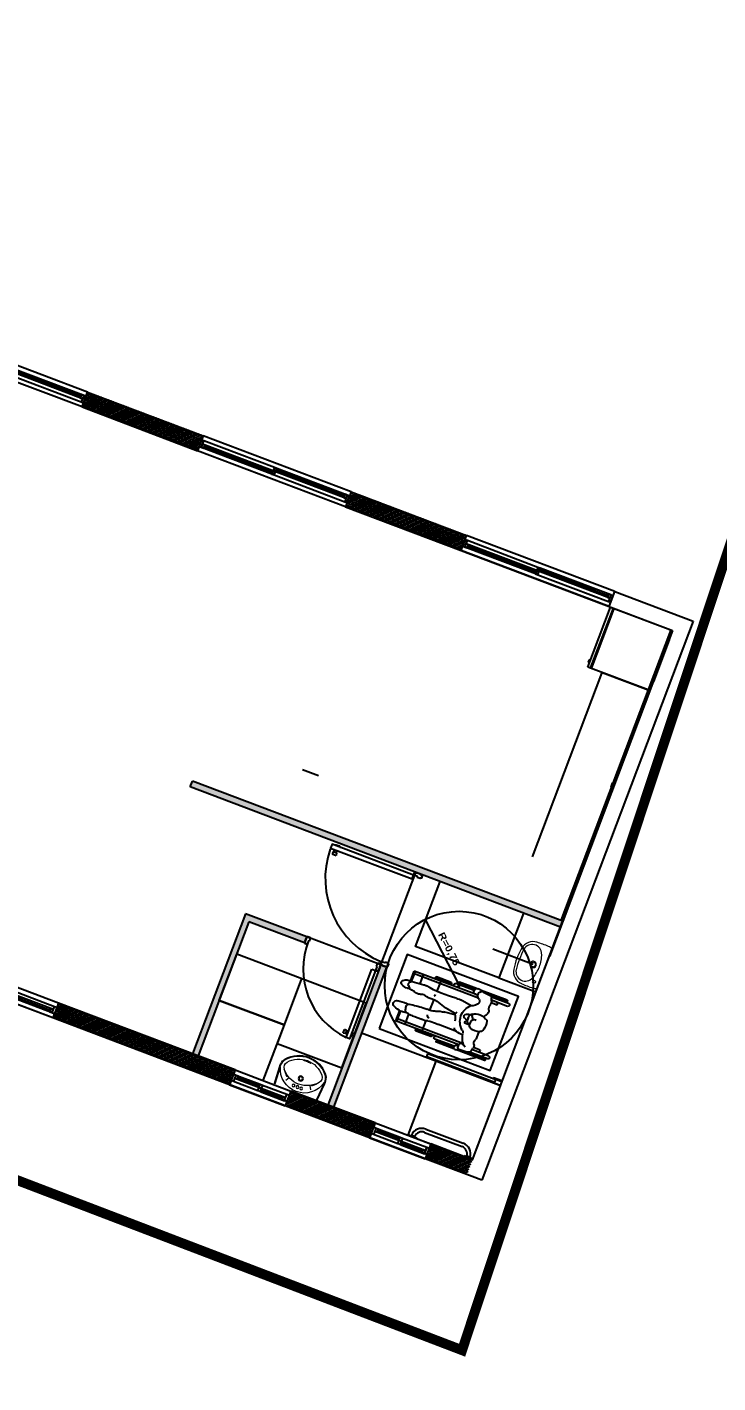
# Model space of a CAD drawing. Extents: x 0 to 346944, y 0 to 6285838.
# Drawn here: x 344203.58 to 344210.56, y 6284402.36 to 6284416.06 of the extents above; entities that cross this region are included whole.
import ezdxf

# ---------------------------------------------------------------- set-up
doc = ezdxf.new("R2010")
doc.units = 0
doc.header["$LTSCALE"] = 5
for name, pattern in [('DASHDOT', [1, 0.5, -0.25, 0, -0.25]), ('DASHDOTX2', [2, 1, -0.5, 0, -0.5]), ('HIDDEN', [0.375, 0.25, -0.125])]:
    doc.linetypes.add(name, pattern=pattern)
for name, color, linetype in [('COTAS', 11, 'Continuous'), ('GRILLA', 254, 'Continuous'), ('PLANTA', 6, 'Continuous'), ('Prosan General Linea Oficial', 6, 'DASHDOTX2'), ('PUNTO-DE-INTERES', 254, 'Continuous')]:
    doc.layers.add(name, color=color, linetype=linetype)
doc.layers.add('Muebles', color=8, linetype='Continuous', lineweight=15)
doc.styles.add('2mm', font='simplex.shx', dxfattribs={"width": 0.8, "height": 0.65})
doc.styles.add('ROMANS', font='romans.shx', dxfattribs={"height": 1})
doc.styles.get("Standard").update_dxf_attribs({"font": 'ariblk.ttf', "height": 2})
doc.dimstyles.new('GRILLA X 500', dxfattribs={"dimtxt": 0.5, "dimasz": 1.8, "dimexe": 1.25, "dimexo": 0.625, "dimtad": 0, "dimdec": 0, "dimtxsty": 'ROMANS', "dimblk": 'NONE', "dimcen": 2.5, "dimse1": 1, "dimse2": 1, "dimsd1": 1, "dimsd2": 1, "dimclrd": 256, "dimclrt": 256, "dimadec": 0, "dimazin": 0, "dimtfac": 1, "dimtdec": 0, "dimtmove": 0, "dimatfit": 3, "dimldrblk": 'NONE', "dimfxlon": 1, "dimtfill": 1, "dimlwd": -1, "dimarcsym": 2})
doc.dimstyles.new('VANO 500', dxfattribs={"dimtxt": 0.65, "dimasz": 1.8, "dimexe": 0, "dimexo": 8, "dimgap": 1.2, "dimtad": 0, "dimdec": 0, "dimzin": 0, "dimdsep": 46, "dimtxsty": '2mm', "dimblk": 'NONE', "dimcen": 0, "dimse1": 1, "dimse2": 1, "dimsd1": 1, "dimsd2": 1, "dimclrd": 7, "dimclrt": 2, "dimadec": 0, "dimazin": 0, "dimtfac": 1, "dimtdec": 0, "dimtofl": 0, "dimtmove": 0, "dimatfit": 3, "dimldrblk": 'NONE', "dimfxl": 1, "dimtfill": 1, "dimtolj": 1, "dimtzin": 0, "dimlwd": 25, "dimarcsym": 0})

# ---------------------------------------------------------------- blocks, each defined once
blk = doc.blocks.new('Lavamanos')
at = {"layer": 'Muebles'}
for p, q in [((170.242, 134.923), (170.254, 135.104)), ((170.366, 134.991), (170.343, 135.029)), ((170.588, 134.991), (170.61, 135.029)), ((170.713, 134.926), (170.699, 135.106)), ((170.351, 134.982), (170.349, 134.985)), ((170.603, 134.982), (170.606, 134.985))]:
    blk.add_line(p, q, dxfattribs=at)
for points in [[(170.253, 135.111, 0.391595), (170.247, 135.105), (170.234, 134.924, 0.10733), (170.243, 134.856, 0.086738), (170.259, 134.828, 0.467235), (170.695, 134.827, 0.082377), (170.711, 134.854, 0.114857), (170.721, 134.926), (170.707, 135.106, 0.390741), (170.702, 135.111)], [(170.452, 134.774, 0.22708), (170.452, 134.774, 0.089204), (170.45, 134.775, 0.046169), (170.448, 134.776, 0.034314), (170.445, 134.776, 0.034314), (170.442, 134.776, 0.046169), (170.44, 134.775, 0.089204), (170.438, 134.774, 0.22708), (170.437, 134.774, 0.22708), (170.438, 134.773, 0.089204), (170.44, 134.772, 0.046169), (170.442, 134.771, 0.034314), (170.445, 134.771, 0.034314), (170.448, 134.771, 0.046169), (170.45, 134.772, 0.089204), (170.452, 134.773, 0.22708)], [(170.473, 134.772, 0.22708), (170.473, 134.773, 0.089204), (170.471, 134.774, 0.046169), (170.469, 134.775, 0.034314), (170.466, 134.775, 0.034314), (170.463, 134.775, 0.046169), (170.46, 134.774, 0.089204), (170.459, 134.773, 0.22708), (170.458, 134.772, 0.22708), (170.459, 134.772, 0.089204), (170.46, 134.771, 0.046169), (170.463, 134.77, 0.034314), (170.466, 134.77, 0.034314), (170.469, 134.77, 0.046169), (170.471, 134.771, 0.089204), (170.473, 134.772, 0.22708)], [(170.482, 134.772, -0.22708), (170.482, 134.773, -0.089204), (170.484, 134.774, -0.046169), (170.486, 134.775, -0.034314), (170.489, 134.775, -0.034314), (170.492, 134.775, -0.046169), (170.494, 134.774, -0.089204), (170.496, 134.773, -0.22708), (170.497, 134.772, -0.22708), (170.496, 134.772, -0.089204), (170.494, 134.771, -0.046169), (170.492, 134.77, -0.034314), (170.489, 134.77, -0.034314), (170.486, 134.77, -0.046169), (170.484, 134.771, -0.089204), (170.482, 134.772, -0.22708)], [(170.503, 134.774, -0.22708), (170.503, 134.774, -0.089204), (170.505, 134.775, -0.046169), (170.507, 134.776, -0.034314), (170.51, 134.776, -0.034314), (170.513, 134.776, -0.046169), (170.515, 134.775, -0.089204), (170.517, 134.774, -0.22708), (170.517, 134.774, -0.22708), (170.517, 134.773, -0.089204), (170.515, 134.772, -0.046169), (170.513, 134.771, -0.034314), (170.51, 134.771, -0.034314), (170.507, 134.771, -0.046169), (170.505, 134.772, -0.089204), (170.503, 134.773, -0.22708)]]:
    blk.add_lwpolyline(points, format="xyb", close=True, dxfattribs=at)
for centre, radius in [((170.435, 135.049), 0.014), ((170.477, 135.049), 0.014), ((170.517, 135.049), 0.014), ((170.477, 134.957), 0.0264), ((170.477, 134.957), 0.0176)]:
    blk.add_circle(centre, radius, dxfattribs=at)
for centre, radius, start, end in [((170.477, 134.854), 0.243, 13.9054, 164.7627), ((170.393, 134.911), 0.152, 175.5403, 198.6441), ((170.336, 134.89), 0.0608, 139.7712, 220.2287), ((170.471, 134.812), 0.216, 126.477, 148.1246), ((170.477, 134.771), 0.246, 40.2287, 139.7712), ((170.345, 134.982), 0.0048, 36.1745, 123.3515), ((170.609, 134.982), 0.0048, 56.6485, 143.8254), ((170.483, 134.812), 0.216, 32.4481, 53.5229), ((170.619, 134.89), 0.0608, 319.7712, 40.2287), ((170.562, 134.912), 0.152, 340.2142, 5.0936), ((170.34, 134.893), 0.096, 198.6441, 220.3296), ((170.477, 135.01), 0.276, 220.3296, 319.6161), ((170.477, 135.01), 0.246, 220.2287, 319.7712), ((170.615, 134.893), 0.096, 319.6161, 340.2142)]:
    blk.add_arc(centre, radius, start, end, dxfattribs=at)
blk = doc.blocks.new('Refrigeradora')
for p, q in [((0.02, 0.325), (0.67, 0.325)), ((0.02, -0.325), (0.02, 0.325)), ((0.63, 0.325), (0.63, -0.325)), ((0.64, 0.325), (0.64, -0.325)), ((0.67, 0.325), (0.67, -0.325)), ((0, -0.225), (0, 0.225)), ((0, 0.225), (0.01, 0.225)), ((0.01, -0.225), (0.01, 0.225)), ((0.01, 0.175), (0.02, 0.175)), ((0, -0.225), (0.01, -0.225)), ((0.01, -0.175), (0.02, -0.175)), ((0.67, -0.325), (0.02, -0.325))]:
    blk.add_line(p, q)
blk.add_lwpolyline([(0.67, 0.274), (0.682, 0.274), (0.682, 0.249), (0.67, 0.249)])
blk = doc.blocks.new('_Dot')
at = {"color": 0, "linetype": 'ByBlock', "lineweight": -2}
blk.add_line((-0.5, 0), (-1, 0), dxfattribs=at)
at = {"color": 0, "linetype": 'ByBlock', "const_width": 0.5}
blk.add_lwpolyline([(-0.25, 0, 1), (0.25, 0, 1)], format="xyb", close=True, dxfattribs=at)
blk = doc.blocks.new('dryhsr')
at = {"layer": 'Muebles'}
blk.add_line((3134.708, 1555.455), (3134.708, 1555.028), dxfattribs=at)
for centre, radius in [((3134.583, 1555.241), 0.023), ((3134.654, 1555.081), 0.015)]:
    blk.add_circle(centre, radius, dxfattribs=at)
for centre, radius, start, end in [((3134.548, 1555.331), 0.134, 93.3541, 169.7124), ((3134.536, 1555.337), 0.096, 20.4236, 171.8929), ((3134.614, 1554.197), 1.27, 87.6959, 93.3541), ((3134.661, 1555.366), 0.1, 62.2898, 87.6959), ((3135.208, 1555.241), 0.8, 171.8125, 180), ((3135.208, 1555.241), 0.774, 171.8125, 180), ((3134.28, 1555.241), 0.37, 0, 20.4236), ((3135.208, 1555.241), 0.8, 180, 188.1875), ((3135.208, 1555.241), 0.774, 180, 188.1875), ((3134.583, 1555.241), 0.0325, 0, 180), ((3134.583, 1555.241), 0.0325, 180, 0), ((3134.28, 1555.241), 0.37, 339.5764, 0), ((3134.548, 1555.151), 0.134, 190.2876, 266.6459), ((3134.536, 1555.146), 0.096, 188.1071, 339.5764), ((3134.614, 1556.286), 1.27, 266.6459, 272.3041), ((3134.661, 1555.116), 0.1, 270, 297.7102)]:
    blk.add_arc(centre, radius, start, end, dxfattribs=at)
blk = doc.blocks.new('DISC.')
at = {"color": 8}
for p, q in [((425.734, 73.42), (425.05, 73.42)), ((425.05, 73.308), (425.05, 73.42)), ((425.062, 73.31), (425.062, 73.42)), ((425.15, 73.31), (425.15, 73.42)), ((425.439, 73.444), (425.281, 73.444)), ((425.439, 73.427), (425.281, 73.427)), ((425.335, 73.311), (425.335, 73.42)), ((425.696, 73.452), (425.488, 73.452)), ((425.703, 73.477), (425.515, 73.477)), ((425.696, 73.462), (425.515, 73.462)), ((425.705, 73.478), (425.719, 73.481)), ((425.729, 73.478), (425.737, 73.472)), ((426.031, 73.477), (425.73, 73.477)), ((425.784, 73.41), (425.762, 73.382)), ((425.801, 73.42), (425.767, 73.4)), ((425.78, 73.405), (425.78, 73.408)), ((426.031, 73.462), (425.826, 73.462)), ((426.057, 73.452), (425.861, 73.452)), ((426.057, 73.42), (425.875, 73.42)), ((425.954, 73.395), (425.954, 73.42)), ((425.773, 73.395), (425.05, 73.395)), ((425.666, 73.304), (425.471, 73.303)), ((425.876, 73.225), (425.877, 73.291)), ((425.954, 73.395), (425.882, 73.395)), ((424.997, 73.223), (425.068, 73.216)), ((425.335, 73.082), (425.335, 73.199)), ((425.591, 73.15), (425.472, 73.165)), ((425.588, 73.14), (425.501, 73.125)), ((425.73, 73.164), (425.716, 73.17)), ((425.758, 73.195), (425.722, 73.196)), ((425.727, 73.131), (425.728, 73.155)), ((425.727, 73.129), (425.73, 73.106)), ((425.765, 73.199), (425.751, 73.191)), ((425.763, 73.187), (425.765, 73.162)), ((425.043, 73.014), (425.053, 72.998)), ((425.045, 73.04), (425.064, 73.062)), ((425.268, 73.083), (425.335, 73.082)), ((425.335, 72.884), (425.335, 72.993)), ((425.372, 73.088), (425.474, 73.119)), ((425.71, 73.009), (425.61, 72.992)), ((425.759, 73.082), (425.74, 73.092)), ((425.05, 72.991), (425.05, 72.884)), ((425.752, 72.909), (425.05, 72.909)), ((425.702, 72.884), (425.05, 72.884)), ((425.062, 72.991), (425.062, 72.884)), ((425.068, 72.989), (425.19, 72.978)), ((425.15, 72.982), (425.15, 72.884)), ((425.439, 72.877), (425.281, 72.877)), ((425.439, 72.86), (425.281, 72.86)), ((425.733, 72.884), (425.714, 72.884)), ((426.057, 72.884), (425.883, 72.884)), ((425.954, 72.909), (425.89, 72.909)), ((425.954, 72.909), (425.954, 72.884)), ((425.686, 72.853), (425.488, 72.853)), ((425.689, 72.843), (425.515, 72.843)), ((425.7, 72.827), (425.515, 72.827)), ((425.715, 72.822), (425.738, 72.822)), ((426.031, 72.827), (425.752, 72.827)), ((425.78, 72.834), (425.86, 72.843)), ((426.031, 72.843), (425.861, 72.843)), ((426.057, 72.853), (425.874, 72.853))]:
    blk.add_line(p, q, dxfattribs=at)
for centre, radius, start, end in [((425.281, 73.436), 0.0085, 90, 270), ((425.439, 73.436), 0.0085, 270, 90), ((425.488, 73.436), 0.0156, 90, 270), ((425.515, 73.469), 0.00781, 90, 270), ((425.727, 73.459), 0.0315, 154.4064, 217.78), ((425.707, 73.469), 0.00934, 100.699, 154.4064), ((425.712, 73.448), 0.0132, 217.78, 277.8265), ((425.718, 73.411), 0.0241, 49.4894, 97.8265), ((425.721, 73.468), 0.0128, 53.805, 100.699), ((425.814, 73.433), 0.0804, 166.2891, 194.3528), ((425.753, 73.447), 0.0184, 89.2953, 166.2891), ((425.756, 73.418), 0.0213, 194.3528, 301.0291), ((425.73, 73.464), 0.011, 346.4185, 53.805), ((425.744, 72.659), 0.807, 83.5457, 89.2953), ((425.827, 73.393), 0.0683, 55.4123, 83.5457), ((425.854, 73.432), 0.021, 356.2268, 55.4123), ((425.929, 73.427), 0.0546, 176.2268, 205.2149), ((425.846, 73.387), 0.0376, 323.1315, 25.2149), ((426.031, 73.469), 0.00781, 270, 90), ((426.057, 73.436), 0.0156, 270, 90), ((425.001, 73.258), 0.0345, 111.9692, 263.7627), ((425.119, 72.966), 0.349, 98.261, 111.9692), ((425.082, 73.223), 0.0891, 62.6529, 98.261), ((425.252, 73.239), 0.152, 163.4823, 181.2881), ((425.141, 73.272), 0.0359, 104.8355, 163.4823), ((425.182, 73.118), 0.195, 86.3024, 104.8355), ((425.237, 73.973), 0.662, 266.3024, 274.4975), ((425.304, 73.122), 0.192, 74.1699, 94.4975), ((425.38, 73.235), 0.051, 118.693, 164.3358), ((425.41, 73.495), 0.196, 254.1699, 277.4493), ((425.473, 73.013), 0.291, 90.312, 97.4493), ((425.683, 73.255), 0.0546, 115.1049, 158.8275), ((425.827, 73.137), 0.176, 130.6612, 226.6858), ((425.736, 73.089), 0.226, 90.5698, 108.0744), ((425.676, 73.312), 0.0558, 310.6612, 345.644), ((426.156, 73.19), 0.44, 155.8172, 165.644), ((425.806, 73.347), 0.0569, 141.1007, 155.8172), ((425.912, 73.337), 0.0456, 143.1315, 206.463), ((425.821, 73.292), 0.0558, 358.7191, 26.463), ((425.078, 73.304), 0.0885, 263.7627, 289.5493), ((425.123, 73.236), 0.0219, 181.2881, 261.839), ((425.439, 75.444), 2.252, 261.839, 265.583), ((425.284, 73.43), 0.233, 265.583, 276.056), ((425.326, 73.029), 0.171, 67.3879, 96.056), ((425.51, 73.47), 0.307, 247.3879, 265.668), ((425.435, 73.24), 0.18, 327.274, 351.2195), ((425.431, 73.061), 0.176, 19.3703, 27.8163), ((425.704, 73.126), 0.0242, 117.295, 248.468), ((425.734, 73.067), 0.0897, 93.7076, 117.295), ((425.722, 73.183), 0.0138, 87.8272, 244.231), ((425.736, 73.131), 0.00929, 177.1058, 187.5231), ((425.773, 73.152), 0.0445, 119.7251, 177.1058), ((425.449, 73.29), 0.36, 329.1701, 334.8848), ((425.799, 73.189), 0.0358, 112.3739, 183.0345), ((425.8, 73.162), 0.0358, 180, 285.4377), ((425.836, 73.1), 0.132, 68.1335, 112.3739), ((425.866, 73.175), 0.0505, 10.0443, 68.1335), ((425.67, 73.141), 0.249, 350.2167, 10.0443), ((424.994, 73.032), 0.0279, 119.1731, 227.1659), ((425.033, 73.074), 0.0842, 227.1659, 287.4034), ((425.038, 72.954), 0.117, 84.8934, 119.1731), ((425.062, 73.026), 0.0221, 140.0692, 212.0961), ((425.045, 73.031), 0.0404, 57.7219, 84.8934), ((425.07, 73.008), 0.0193, 212.0961, 264.8929), ((425.082, 73.047), 0.0244, 79.8776, 140.0692), ((425.096, 73.124), 0.0538, 259.8776, 302.0847), ((425.158, 73.025), 0.0625, 61.1107, 122.0847), ((425.214, 73.126), 0.0532, 241.1107, 290.1272), ((425.42, 71.776), 1.221, 84.1619, 99.4895), ((425.267, 72.981), 0.101, 89.7461, 110.1272), ((425.307, 73.033), 0.0252, 349.3771, 45.3134), ((425.336, 73.207), 0.124, 269.7461, 286.9445), ((425.538, 72.91), 0.218, 99.5756, 106.9445), ((425.569, 73.231), 0.242, 264.1619, 279.6849), ((425.735, 73.204), 0.108, 248.468, 270.2381), ((425.69, 72.921), 0.0902, 19.9444, 76.9452), ((425.749, 73.109), 0.0186, 187.5231, 241.3712), ((425.777, 73.094), 0.0217, 149.1701, 249.5864), ((425.831, 73.239), 0.177, 249.5864, 276.4099), ((425.846, 73.108), 0.0451, 276.4099, 311.3289), ((425.98, 73.11), 0.117, 199.7257, 217.5222), ((425.899, 73.048), 0.0345, 90.9535, 131.3289), ((425.849, 73.009), 0.0495, 333.5166, 37.5222), ((425.898, 73.101), 0.0184, 270.9535, 350.2167), ((425.2, 73.093), 0.115, 264.8929, 279.4895), ((425.281, 72.868), 0.0085, 90, 270), ((425.439, 72.868), 0.0085, 270, 90), ((425.488, 72.868), 0.0156, 90, 270), ((425.724, 72.857), 0.0386, 156.7071, 230.9982), ((425.708, 72.864), 0.0206, 74.409, 156.7071), ((425.723, 72.919), 0.0363, 254.409, 293.6829), ((425.775, 72.873), 0.0397, 158.1434, 276.1738), ((425.805, 72.861), 0.0718, 124.5485, 158.1434), ((425.749, 72.943), 0.0272, 304.5485, 19.9444), ((425.858, 72.86), 0.0175, 276.1738, 348.553), ((426.052, 72.821), 0.181, 157.1485, 168.553), ((425.966, 72.95), 0.0814, 153.5166, 196.5694), ((425.836, 72.912), 0.0536, 337.1485, 16.5694), ((426.057, 72.868), 0.0156, 270, 90), ((425.515, 72.835), 0.00781, 90, 270), ((425.715, 72.845), 0.0229, 230.9982, 270.3734), ((425.737, 72.848), 0.0256, 270.3734, 334.0963), ((426.031, 72.835), 0.00781, 270, 90)]:
    blk.add_arc(centre, radius, start, end, dxfattribs=at)
blk = doc.blocks.new('PLANTA 2')
at = {"layer": 'PUNTO-DE-INTERES'}
h = blk.add_hatch(dxfattribs=at)
h.set_pattern_fill('JIS_STN_2.5', color=256, scale=0.0075, angle=159.05855)
h.set_pattern_definition([(204.0585514, (-1627.626047, -208.506439), (0.00764381243, -0.01712117495), []), (204.0585514, (-1627.63841, -208.501708), (0.00764381243, -0.01712117495), [0.009, -0.00375])])
h.paths.add_polyline_path([(8.3435, -16.137), (8.3323, -16.1662), (6.4644, -15.4514), (6.4756, -15.4221)])
h.paths.add_polyline_path([(7.1828, -17.0715), (7.1535, -17.0603), (7.4238, -16.3539), (7.4531, -16.3651)])
h.paths.add_polyline_path([(6.7408, -16.0926), (7.0503, -16.211), (7.0391, -16.2402), (6.7589, -16.133), (6.4998, -16.8101), (6.4705, -16.7989)])
for p, q in [((14.4541, 1.3625), (7.8267, -18.3012)), ((12.1167, -5.5727), (8.9229, -15.049)), ((5.9281, -13.4884), (5.2043, -13.2114)), ((5.954, -13.4555), (5.2069, -13.1696)), ((5.9254, -13.5302), (5.1783, -13.2443)), ((5.9195, -13.4757), (5.5751, -13.3439)), ((5.9343, -13.472), (5.5782, -13.3358)), ((5.5657, -13.3685), (5.9218, -13.5047)), ((5.9254, -13.5302), (5.954, -13.4555)), ((6.025, -13.4827), (5.9269, -13.5265)), ((6.0125, -13.4778), (5.9317, -13.5139)), ((6.0376, -13.4875), (5.9343, -13.5336)), ((5.9999, -13.473), (5.9365, -13.5013)), ((5.9873, -13.4682), (5.9413, -13.4888)), ((5.9747, -13.4634), (5.9461, -13.4762)), ((5.9621, -13.4586), (5.9509, -13.4636)), ((5.954, -13.4555), (6.5364, -13.6784)), ((5.9254, -13.5302), (6.5079, -13.7531)), ((6.0502, -13.4923), (5.9469, -13.5384)), ((6.0628, -13.4971), (5.9595, -13.5432)), ((6.0754, -13.5019), (5.972, -13.548)), ((6.0879, -13.5067), (5.9846, -13.5529)), ((6.1005, -13.5115), (5.9972, -13.5577)), ((6.1131, -13.5164), (6.0098, -13.5625)), ((6.1257, -13.5212), (6.0224, -13.5673)), ((6.1383, -13.526), (6.035, -13.5721)), ((6.1508, -13.5308), (6.0475, -13.5769)), ((6.1634, -13.5356), (6.0601, -13.5817)), ((6.176, -13.5404), (6.0727, -13.5866)), ((6.1886, -13.5453), (6.0853, -13.5914)), ((6.2012, -13.5501), (6.0979, -13.5962)), ((6.2137, -13.5549), (6.1104, -13.601)), ((6.2263, -13.5597), (6.123, -13.6058)), ((6.2389, -13.5645), (6.1356, -13.6106)), ((6.2515, -13.5693), (6.1482, -13.6154)), ((6.2641, -13.5741), (6.1608, -13.6203)), ((6.2766, -13.579), (6.1733, -13.6251)), ((6.2892, -13.5838), (6.1859, -13.6299)), ((6.3018, -13.5886), (6.1985, -13.6347)), ((6.3144, -13.5934), (6.2111, -13.6395)), ((6.327, -13.5982), (6.2237, -13.6443)), ((6.3396, -13.603), (6.2362, -13.6491)), ((6.3521, -13.6078), (6.2488, -13.654)), ((6.3647, -13.6127), (6.2614, -13.6588)), ((6.3773, -13.6175), (6.274, -13.6636)), ((6.3899, -13.6223), (6.2866, -13.6684)), ((6.4025, -13.6271), (6.2991, -13.6732)), ((6.415, -13.6319), (6.3117, -13.678)), ((6.4276, -13.6367), (6.3243, -13.6828)), ((6.4402, -13.6415), (6.3369, -13.6877)), ((6.4528, -13.6464), (6.3495, -13.6925)), ((6.4654, -13.6512), (6.362, -13.6973)), ((6.4779, -13.656), (6.3746, -13.7021)), ((6.4905, -13.6608), (6.3872, -13.7069)), ((6.5031, -13.6656), (6.3998, -13.7117)), ((6.5157, -13.6704), (6.4124, -13.7166)), ((6.5283, -13.6752), (6.425, -13.7214)), ((6.5348, -13.6828), (6.4375, -13.7262)), ((6.5364, -13.6784), (6.5079, -13.7531)), ((7.2836, -13.9643), (6.5364, -13.6784)), ((6.53, -13.6953), (6.4501, -13.731)), ((6.5251, -13.7079), (6.4627, -13.7358)), ((6.5203, -13.7205), (6.4753, -13.7406)), ((6.5155, -13.7331), (6.4879, -13.7454)), ((6.5107, -13.7457), (6.5004, -13.7503)), ((7.255, -14.039), (6.5079, -13.7531)), ((6.8836, -13.8728), (6.5276, -13.7365)), ((7.2576, -13.9972), (6.5338, -13.7202)), ((6.8961, -13.8401), (6.5401, -13.7039)), ((6.8868, -13.8646), (6.5424, -13.7328)), ((6.8961, -13.8401), (6.8836, -13.8728)), ((6.8953, -13.8773), (7.2514, -14.0135)), ((7.2491, -13.9846), (6.9047, -13.8528)), ((7.2639, -13.9809), (6.9078, -13.8446)), ((7.2836, -13.9643), (7.255, -14.039)), ((7.2836, -13.9643), (7.866, -14.1872)), ((7.3586, -13.993), (7.2553, -14.0391)), ((7.346, -13.9882), (7.2597, -14.0267)), ((7.3334, -13.9834), (7.2645, -14.0141)), ((7.3712, -13.9978), (7.2679, -14.0439)), ((7.3208, -13.9786), (7.2694, -14.0015)), ((7.3083, -13.9737), (7.2742, -13.989)), ((7.2957, -13.9689), (7.279, -13.9764)), ((7.3837, -14.0026), (7.2804, -14.0488)), ((7.3963, -14.0074), (7.293, -14.0536)), ((7.4089, -14.0123), (7.3056, -14.0584)), ((7.4215, -14.0171), (7.3182, -14.0632)), ((7.4341, -14.0219), (7.3308, -14.068)), ((7.4466, -14.0267), (7.3433, -14.0728)), ((7.4592, -14.0315), (7.3559, -14.0776)), ((7.4718, -14.0363), (7.3685, -14.0825)), ((7.255, -14.039), (7.8374, -14.2619)), ((7.4844, -14.0411), (7.3811, -14.0873)), ((7.497, -14.046), (7.3937, -14.0921)), ((7.5095, -14.0508), (7.4062, -14.0969)), ((7.5221, -14.0556), (7.4188, -14.1017)), ((7.5347, -14.0604), (7.4314, -14.1065)), ((7.5473, -14.0652), (7.444, -14.1113)), ((7.5599, -14.07), (7.4566, -14.1162)), ((7.5725, -14.0748), (7.4691, -14.121)), ((7.585, -14.0797), (7.4817, -14.1258)), ((7.5976, -14.0845), (7.4943, -14.1306)), ((7.6102, -14.0893), (7.5069, -14.1354)), ((7.6228, -14.0941), (7.5195, -14.1402)), ((7.6354, -14.0989), (7.532, -14.145)), ((7.6479, -14.1037), (7.5446, -14.1499)), ((7.6605, -14.1085), (7.5572, -14.1547)), ((7.6731, -14.1134), (7.5698, -14.1595)), ((7.6857, -14.1182), (7.5824, -14.1643)), ((7.6983, -14.123), (7.5949, -14.1691)), ((7.7108, -14.1278), (7.6075, -14.1739)), ((7.7234, -14.1326), (7.6201, -14.1787)), ((7.736, -14.1374), (7.6327, -14.1836)), ((7.7486, -14.1422), (7.6453, -14.1884)), ((7.7612, -14.1471), (7.6579, -14.1932)), ((7.7737, -14.1519), (7.6704, -14.198)), ((7.7863, -14.1567), (7.683, -14.2028)), ((7.7989, -14.1615), (7.6956, -14.2076)), ((7.8115, -14.1663), (7.7082, -14.2124)), ((7.8241, -14.1711), (7.7208, -14.2173)), ((7.8366, -14.176), (7.7333, -14.2221)), ((7.8492, -14.1808), (7.7459, -14.2269)), ((7.8618, -14.1856), (7.7585, -14.2317)), ((7.8628, -14.1956), (7.7711, -14.2365)), ((7.858, -14.2081), (7.7837, -14.2413)), ((7.8532, -14.2207), (7.7962, -14.2461)), ((7.8484, -14.2333), (7.8088, -14.251)), ((7.8374, -14.2619), (7.866, -14.1872)), ((8.5872, -14.506), (7.8634, -14.229)), ((8.6132, -14.4731), (7.866, -14.1872)), ((8.2257, -14.3489), (7.8697, -14.2127)), ((8.2163, -14.3735), (7.8719, -14.2417)), ((7.8436, -14.2459), (7.8214, -14.2558)), ((7.8387, -14.2585), (7.834, -14.2606)), ((8.5846, -14.5478), (7.8374, -14.2619)), ((7.8374, -14.2619), (8.9047, -14.6704)), ((8.2132, -14.3816), (7.8571, -14.2454)), ((8.2257, -14.3489), (8.2132, -14.3816)), ((8.5787, -14.4934), (8.2343, -14.3616)), ((8.5935, -14.4897), (8.2374, -14.3534)), ((8.2249, -14.3861), (8.5809, -14.5224)), ((8.5846, -14.5478), (8.6132, -14.4731)), ((8.6132, -14.4731), (9.008, -14.6242)), ((9.008, -14.6242), (7.9294, -17.4429)), ((8.9047, -14.6704), (8.2757, -16.3141)), ((7.1131, -15.3984), (7.0319, -15.3674)), ((6.4644, -15.4514), (6.4756, -15.4221)), ((8.3323, -16.1662), (6.4644, -15.4514)), ((8.3435, -16.137), (6.4756, -15.4221)), ((7.8832, -17.3396), (8.6188, -15.4175)), ((7.193, -15.748), (7.1933, -15.7472)), ((7.1933, -15.7472), (7.2007, -15.7463)), ((7.2007, -15.7463), (7.2154, -15.7519)), ((7.1872, -15.7803), (7.18, -15.7917)), ((7.18, -15.7917), (7.2005, -15.7995)), ((7.1854, -15.7679), (7.1851, -15.7688)), ((7.1851, -15.7688), (7.1899, -15.7744)), ((7.1872, -15.7803), (7.2027, -15.7863)), ((7.1899, -15.7744), (7.1892, -15.7764)), ((7.1908, -15.777), (7.1892, -15.7764)), ((7.1908, -15.777), (7.19, -15.7791)), ((7.1912, -15.7795), (7.19, -15.7791)), ((7.1912, -15.7795), (7.1905, -15.7816)), ((7.2002, -15.783), (7.1994, -15.785)), ((7.2002, -15.783), (7.2015, -15.7835)), ((7.2027, -15.7863), (7.2005, -15.7995)), ((7.2022, -15.7814), (7.2015, -15.7835)), ((7.2022, -15.7814), (7.2039, -15.782)), ((7.2046, -15.78), (7.2039, -15.782)), ((7.212, -15.7791), (7.2046, -15.78)), ((7.2123, -15.7783), (7.212, -15.7791)), ((7.2203, -15.7575), (7.2154, -15.7519)), ((7.22, -15.7583), (7.2203, -15.7575)), ((7.4238, -16.3539), (7.6026, -15.887)), ((7.9294, -17.4429), (4.0535, -15.9596)), ((6.7408, -16.0926), (6.4705, -16.7989)), ((6.7589, -16.133), (6.4998, -16.8101)), ((7.0503, -16.211), (6.7408, -16.0926)), ((7.0391, -16.2402), (6.7589, -16.133)), ((7.6488, -16.125), (7.8186, -16.4594)), ((7.0503, -16.211), (7.0391, -16.2402)), ((7.4238, -16.3539), (7.0503, -16.211)), ((5.7693, -16.5734), (5.0455, -16.2964)), ((5.7953, -16.5405), (5.0481, -16.2546)), ((5.7667, -16.6152), (5.0195, -16.3293)), ((7.4238, -16.3539), (7.1535, -17.0603)), ((7.4531, -16.3651), (7.4238, -16.3539)), ((5.4195, -16.4208), (5.7755, -16.5571)), ((7.4531, -16.3651), (7.1828, -17.0715)), ((5.763, -16.5897), (5.407, -16.4535)), ((5.7545, -16.5771), (5.4101, -16.4453)), ((5.7953, -16.5405), (5.7667, -16.6152)), ((5.8668, -16.5679), (5.7679, -16.6121)), ((5.8542, -16.5631), (5.7727, -16.5995)), ((5.8417, -16.5583), (5.7775, -16.5869)), ((5.8291, -16.5535), (5.7823, -16.5743)), ((5.8165, -16.5486), (5.7871, -16.5618)), ((5.8039, -16.5438), (5.7919, -16.5492)), ((5.8794, -16.5727), (5.7761, -16.6188)), ((5.892, -16.5775), (5.7887, -16.6237)), ((5.9046, -16.5823), (5.8013, -16.6285)), ((5.9171, -16.5872), (5.8138, -16.6333)), ((5.9297, -16.592), (5.8264, -16.6381)), ((5.9423, -16.5968), (5.839, -16.6429)), ((5.9549, -16.6016), (5.8516, -16.6477)), ((5.9675, -16.6064), (5.8642, -16.6525)), ((5.9801, -16.6112), (5.8767, -16.6574)), ((5.9926, -16.616), (5.8893, -16.6622)), ((6.0052, -16.6209), (5.9019, -16.667)), ((6.0178, -16.6257), (5.9145, -16.6718)), ((6.0304, -16.6305), (5.9271, -16.6766)), ((6.043, -16.6353), (5.9396, -16.6814)), ((6.0555, -16.6401), (5.9522, -16.6862)), ((6.0681, -16.6449), (5.9648, -16.6911)), ((6.0807, -16.6497), (5.9774, -16.6959)), ((6.0933, -16.6546), (5.99, -16.7007)), ((6.1059, -16.6594), (6.0025, -16.7055)), ((6.1184, -16.6642), (6.0151, -16.7103)), ((6.131, -16.669), (6.0277, -16.7151)), ((6.1436, -16.6738), (6.0403, -16.7199)), ((6.1562, -16.6786), (6.0529, -16.7248)), ((6.1688, -16.6834), (6.0655, -16.7296)), ((6.1813, -16.6883), (6.078, -16.7344)), ((6.1939, -16.6931), (6.0906, -16.7392)), ((6.2065, -16.6979), (6.1032, -16.744)), ((6.2191, -16.7027), (6.1158, -16.7488)), ((7.2322, -16.6971), (7.2393, -16.6785)), ((7.2442, -16.6991), (7.2322, -16.6971)), ((7.2496, -16.685), (7.2393, -16.6785)), ((7.2496, -16.685), (7.2442, -16.6991)), ((7.2472, -16.6969), (7.2453, -16.6962)), ((7.2472, -16.6969), (7.2467, -16.698)), ((7.2486, -16.6987), (7.2467, -16.698)), ((7.2486, -16.6987), (7.248, -16.7002)), ((7.2499, -16.7009), (7.248, -16.7002)), ((7.2503, -16.6887), (7.2484, -16.688)), ((7.2507, -16.7076), (7.2499, -16.7009)), ((7.2503, -16.6887), (7.2507, -16.6876)), ((7.2526, -16.6883), (7.2507, -16.6876)), ((7.2526, -16.6883), (7.2531, -16.6868)), ((7.255, -16.6875), (7.2531, -16.6868)), ((7.2601, -16.6831), (7.255, -16.6875)), ((7.2608, -16.6834), (7.2601, -16.6831)), ((7.2754, -16.7107), (7.2805, -16.6973)), ((7.279, -16.6903), (7.2797, -16.6906)), ((7.2797, -16.6906), (7.2805, -16.6973)), ((6.2317, -16.7075), (6.1284, -16.7536)), ((6.2442, -16.7123), (6.1409, -16.7585)), ((6.2568, -16.7172), (6.1535, -16.7633)), ((6.2694, -16.722), (6.1661, -16.7681)), ((6.282, -16.7268), (6.1787, -16.7729)), ((6.2946, -16.7316), (6.1913, -16.7777)), ((6.3071, -16.7364), (6.2038, -16.7825)), ((6.3197, -16.7412), (6.2164, -16.7873)), ((6.3323, -16.746), (6.229, -16.7922)), ((6.3449, -16.7509), (6.2416, -16.797)), ((6.3575, -16.7557), (6.2542, -16.8018)), ((6.37, -16.7605), (6.2667, -16.8066)), ((6.3826, -16.7653), (6.2793, -16.8114)), ((6.3952, -16.7701), (6.2919, -16.8162)), ((6.4078, -16.7749), (6.3045, -16.821)), ((7.2515, -16.7079), (7.2507, -16.7076)), ((7.2696, -16.7148), (7.2703, -16.7151)), ((7.2703, -16.7151), (7.2754, -16.7107)), ((6.4204, -16.7797), (6.3171, -16.8259)), ((6.433, -16.7846), (6.3296, -16.8307)), ((6.4455, -16.7894), (6.3422, -16.8355)), ((6.4581, -16.7942), (6.3548, -16.8403)), ((6.4707, -16.799), (6.3674, -16.8451)), ((6.4833, -16.8038), (6.38, -16.8499)), ((6.4959, -16.8086), (6.3925, -16.8547)), ((6.5084, -16.8134), (6.4051, -16.8596)), ((6.521, -16.8183), (6.4177, -16.8644)), ((6.5336, -16.8231), (6.4303, -16.8692)), ((6.5462, -16.8279), (6.4429, -16.874)), ((6.5588, -16.8327), (6.4554, -16.8788)), ((6.5713, -16.8375), (6.468, -16.8836)), ((6.5839, -16.8423), (6.4806, -16.8885)), ((7.6543, -16.8183), (7.6597, -16.8043)), ((7.9976, -16.9497), (7.6543, -16.8183)), ((8.003, -16.9357), (7.6597, -16.8043)), ((6.5965, -16.8471), (6.4932, -16.8933)), ((6.6091, -16.852), (6.5058, -16.8981)), ((6.6217, -16.8568), (6.5184, -16.9029)), ((6.6342, -16.8616), (6.5309, -16.9077)), ((6.6468, -16.8664), (6.5435, -16.9125)), ((6.6594, -16.8712), (6.5561, -16.9173)), ((6.672, -16.876), (6.5687, -16.9222)), ((6.6846, -16.8808), (6.5813, -16.927)), ((6.6825, -16.8922), (6.5938, -16.9318)), ((6.6777, -16.9048), (6.6064, -16.9366)), ((6.6865, -16.8816), (6.658, -16.9563)), ((6.6865, -16.8816), (6.9667, -16.9888)), ((6.6902, -16.9071), (6.8128, -16.954)), ((6.6729, -16.9174), (6.619, -16.9414)), ((6.6681, -16.9299), (6.6316, -16.9462)), ((6.6632, -16.9425), (6.6442, -16.951)), ((6.6584, -16.9551), (6.6567, -16.9559)), ((6.658, -16.9563), (6.9381, -17.0635)), ((6.8003, -16.9867), (6.6777, -16.9398)), ((6.6839, -16.9234), (6.9408, -17.0217)), ((6.6987, -16.9197), (6.8096, -16.9622)), ((6.8244, -16.9585), (6.8119, -16.9912)), ((6.8244, -16.9585), (6.947, -17.0054)), ((7.9818, -16.949), (7.9827, -16.9467)), ((8.0239, -16.9651), (7.9818, -16.949)), ((7.9827, -16.9467), (7.9836, -16.9443)), ((7.9827, -16.9467), (8.0248, -16.9628)), ((7.9899, -16.928), (7.989, -16.9303)), ((7.9908, -16.9257), (7.9899, -16.928)), ((7.9899, -16.928), (8.0319, -16.9441)), ((8.0328, -16.9417), (7.9908, -16.9257)), ((7.9967, -16.952), (8.0039, -16.9334)), ((6.8119, -16.9912), (6.9345, -17.0381)), ((6.8151, -16.983), (6.926, -17.0254)), ((6.9462, -17.0425), (6.9228, -17.0336)), ((6.9345, -17.0381), (6.947, -17.0054)), ((6.9667, -16.9888), (6.9381, -17.0635)), ((7.0368, -17.0157), (6.9399, -17.0589)), ((7.0242, -17.0108), (6.9447, -17.0463)), ((7.0494, -17.0205), (6.9461, -17.0666)), ((7.0117, -17.006), (6.9495, -17.0338)), ((6.9991, -17.0012), (6.9544, -17.0212)), ((7.062, -17.0253), (6.9587, -17.0714)), ((6.9865, -16.9964), (6.9592, -17.0086)), ((6.9739, -16.9916), (6.964, -16.996)), ((7.0746, -17.0301), (6.9713, -17.0762)), ((7.0871, -17.0349), (6.9838, -17.081)), ((7.0997, -17.0397), (6.9964, -17.0858)), ((7.1123, -17.0445), (7.009, -17.0907)), ((7.1249, -17.0494), (7.0216, -17.0955)), ((7.1375, -17.0542), (7.0342, -17.1003)), ((7.15, -17.059), (7.0467, -17.1051)), ((7.1626, -17.0638), (7.0593, -17.1099)), ((7.1752, -17.0686), (7.0719, -17.1147)), ((7.1878, -17.0734), (7.0845, -17.1195)), ((7.2004, -17.0782), (7.0971, -17.1244)), ((7.213, -17.0831), (7.1096, -17.1292)), ((7.2255, -17.0879), (7.1222, -17.134)), ((7.2381, -17.0927), (7.1348, -17.1388)), ((7.2507, -17.0975), (7.1474, -17.1436)), ((7.2633, -17.1023), (7.16, -17.1484)), ((7.2759, -17.1071), (7.1725, -17.1532)), ((7.2884, -17.1119), (7.1851, -17.1581)), ((7.301, -17.1168), (7.1977, -17.1629)), ((7.3136, -17.1216), (7.2103, -17.1677)), ((7.3262, -17.1264), (7.2229, -17.1725)), ((7.3388, -17.1312), (7.2354, -17.1773)), ((7.3513, -17.136), (7.248, -17.1821)), ((7.3639, -17.1408), (7.2606, -17.1869)), ((7.3765, -17.1456), (7.2732, -17.1918)), ((7.3891, -17.1505), (7.2858, -17.1966)), ((7.3896, -17.1607), (7.2984, -17.2014)), ((7.3848, -17.1732), (7.3109, -17.2062)), ((7.3799, -17.1858), (7.3235, -17.211)), ((7.3929, -17.1519), (7.3643, -17.2266)), ((7.3929, -17.1519), (7.6731, -17.2591)), ((7.3966, -17.1774), (7.5191, -17.2243)), ((7.6478, -17.1839), (7.8369, -17.2563)), ((7.3751, -17.1984), (7.3361, -17.2158)), ((7.3703, -17.211), (7.3487, -17.2207)), ((7.3655, -17.2236), (7.3613, -17.2255)), ((7.3643, -17.2266), (7.6445, -17.3339)), ((7.5066, -17.257), (7.384, -17.2101)), ((7.3903, -17.1938), (7.6471, -17.292)), ((7.4051, -17.19), (7.516, -17.2325)), ((7.5308, -17.2288), (7.5183, -17.2615)), ((7.5214, -17.2533), (7.6323, -17.2957)), ((7.5308, -17.2288), (7.6534, -17.2757)), ((7.5594, -17.2156), (7.5607, -17.2121)), ((7.5607, -17.2121), (7.6027, -17.2282)), ((7.5689, -17.2153), (7.575, -17.2136)), ((7.575, -17.2136), (7.5914, -17.2199)), ((7.5946, -17.2251), (7.5914, -17.2199)), ((7.6014, -17.2317), (7.6027, -17.2282)), ((7.6416, -17.2002), (7.8307, -17.2726)), ((7.5183, -17.2615), (7.6409, -17.3084)), ((7.6526, -17.3129), (7.6292, -17.3039)), ((7.6534, -17.2757), (7.6409, -17.3084)), ((7.6731, -17.2591), (7.6445, -17.3339)), ((7.7413, -17.2853), (7.647, -17.3274)), ((7.7539, -17.2901), (7.6506, -17.3362)), ((7.7288, -17.2804), (7.6518, -17.3148)), ((7.7162, -17.2756), (7.6566, -17.3022)), ((7.7036, -17.2708), (7.6614, -17.2896)), ((7.7665, -17.2949), (7.6632, -17.341)), ((7.691, -17.266), (7.6662, -17.2771)), ((7.6784, -17.2612), (7.6711, -17.2645)), ((7.7791, -17.2997), (7.6758, -17.3458)), ((7.7917, -17.3045), (7.6884, -17.3506)), ((7.8042, -17.3093), (7.7009, -17.3555)), ((7.8168, -17.3141), (7.7135, -17.3603)), ((7.8294, -17.319), (7.7261, -17.3651)), ((7.8396, -17.3229), (7.8409, -17.3193)), ((7.8829, -17.3354), (7.8409, -17.3193)), ((7.8491, -17.3225), (7.8549, -17.3207)), ((7.8713, -17.327), (7.8549, -17.3207)), ((7.842, -17.3238), (7.7387, -17.3699)), ((7.8546, -17.3286), (7.7513, -17.3747)), ((7.8671, -17.3334), (7.7638, -17.3795)), ((7.8797, -17.3382), (7.7764, -17.3843)), ((7.8798, -17.3486), (7.789, -17.3892)), ((7.875, -17.3612), (7.8016, -17.394)), ((7.8701, -17.3738), (7.8142, -17.3988)), ((7.8653, -17.3864), (7.8267, -17.4036)), ((7.8748, -17.3323), (7.8713, -17.327)), ((7.8816, -17.3389), (7.8829, -17.3354)), ((7.8605, -17.399), (7.8393, -17.4084)), ((7.8557, -17.4115), (7.8519, -17.4132))]:
    blk.add_line(p, q, dxfattribs=at)
at = {"layer": 'PUNTO-DE-INTERES', "ltscale": 4}
for p, q in [((8.1935, -16.354), (7.9902, -16.2762)), ((7.6993, -16.8409), (7.3257, -16.6979))]:
    blk.add_line(p, q, dxfattribs=at)
at = {"layer": 'PUNTO-DE-INTERES'}
for points in [[(7.8267, -18.3012), (14.4541, 1.3625), (-4.3226, 7.8454), (-5.0396, 8.1333), (-16.9441, 12.6198), (-20.0017, 13.7768), (-24.3413, 2.4823), (-27.138, -4.7827), (-22.6962, -6.5135), (-9.5725, -11.5935), (-0.4639, -15.1037), (2.1908, -16.1232), (6.5102, -17.7921), (7.8267, -18.3012)], [(5.9226, -13.4676), (5.9164, -13.4839), (5.9281, -13.4884)], [(5.9343, -13.472), (5.9218, -13.5047), (5.9335, -13.5092), (5.946, -13.4765), (5.9226, -13.4676)], [(6.5276, -13.7365), (6.5401, -13.7039), (6.5284, -13.6994), (6.5159, -13.7321)], [(6.5159, -13.7321), (6.5392, -13.741), (6.5455, -13.7247), (6.5338, -13.7202)], [(6.8836, -13.8728), (6.8953, -13.8773), (6.9078, -13.8446)], [(6.9016, -13.8609), (6.8899, -13.8565)], [(6.9078, -13.8446), (6.8961, -13.8401)], [(7.2522, -13.9764), (7.246, -13.9927), (7.2576, -13.9972)], [(7.2639, -13.9809), (7.2514, -14.0135), (7.2631, -14.018), (7.2756, -13.9853), (7.2522, -13.9764)], [(7.8571, -14.2454), (7.8697, -14.2127), (7.858, -14.2082), (7.8455, -14.2409)], [(7.8455, -14.2409), (7.8688, -14.2498), (7.8751, -14.2335), (7.8634, -14.229)], [(8.2132, -14.3816), (8.2249, -14.3861), (8.2374, -14.3534)], [(8.2311, -14.3697), (8.2195, -14.3653)], [(8.2374, -14.3534), (8.2257, -14.3489)], [(8.5818, -14.4852), (8.5755, -14.5015), (8.5872, -14.506)], [(8.5935, -14.4897), (8.5809, -14.5224), (8.5926, -14.5268), (8.6051, -14.4941), (8.5818, -14.4852)], [(8.1928, -15.8116), (8.5485, -14.882), (8.7792, -14.9703), (8.3341, -16.1334)], [(5.763, -16.5897), (5.7755, -16.5571), (5.7872, -16.5615), (5.7747, -16.5942), (5.7514, -16.5853)], [(5.7514, -16.5853), (5.7576, -16.5689), (5.7693, -16.5734)], [(6.6865, -16.8816), (5.7953, -16.5405)], [(6.607, -16.5299), (6.9339, -16.655), (6.8266, -16.9352)], [(6.658, -16.9563), (5.7667, -16.6152)], [(6.8981, -16.7484), (7.225, -16.8735)], [(6.6902, -16.9071), (6.6777, -16.9398), (6.666, -16.9353), (6.6785, -16.9026)], [(6.6785, -16.9026), (6.7019, -16.9116), (6.6956, -16.9279), (6.6839, -16.9234)], [(6.8119, -16.9912), (6.8003, -16.9867), (6.8128, -16.954)], [(6.8065, -16.9703), (6.8182, -16.9748)], [(6.8128, -16.954), (6.8244, -16.9585)], [(6.9228, -17.0336), (6.9291, -17.0173), (6.9408, -17.0217)], [(6.9345, -17.0381), (6.947, -17.0054), (6.9587, -17.0098), (6.9462, -17.0425)], [(7.3929, -17.1519), (6.9667, -16.9888)], [(7.3643, -17.2266), (6.9381, -17.0635)], [(7.3966, -17.1774), (7.384, -17.2101), (7.3724, -17.2056), (7.3849, -17.1729)], [(7.3849, -17.1729), (7.4082, -17.1819), (7.402, -17.1982), (7.3903, -17.1938)], [(7.5183, -17.2615), (7.5066, -17.257), (7.5191, -17.2243)], [(7.5129, -17.2407), (7.5246, -17.2451)], [(7.5191, -17.2243), (7.5308, -17.2288)], [(7.6292, -17.3039), (7.6355, -17.2876), (7.6471, -17.292)], [(7.6409, -17.3084), (7.6534, -17.2757), (7.6651, -17.2802), (7.6526, -17.3129)], [(7.8832, -17.3396), (7.6731, -17.2591)], [(7.8832, -17.3396), (7.6731, -17.2591)], [(7.8546, -17.4143), (7.6445, -17.3339)]]:
    blk.add_lwpolyline(points, dxfattribs=at)
for points in [[(8.5893, -15.4597), (8.6009, -15.4642), (8.6081, -15.4455), (8.5964, -15.4411)], [(7.5837, -15.9204), (7.5913, -15.9004), (7.1799, -15.743), (7.1723, -15.7629)], [(8.0204, -16.4216), (8.2072, -16.4931), (8.3323, -16.1662), (8.1455, -16.0947)], [(7.4148, -16.6751), (7.9752, -16.8895), (8.1181, -16.516), (7.5578, -16.3015)], [(7.3791, -16.3744), (7.3972, -16.3813), (7.265, -16.7267), (7.2469, -16.7198)], [(7.5564, -17.2145), (7.8832, -17.3396), (8.0262, -16.966), (7.6993, -16.8409)]]:
    blk.add_lwpolyline(points, close=True, dxfattribs=at)
for points in [[(7.6096, -15.9125), (7.6112, -15.9081), (7.5913, -15.9004), (7.5956, -15.8894), (7.6, -15.8911), (7.6017, -15.8866), (7.6061, -15.8883, 1), (7.6105, -15.89), (7.6238, -15.8951, 1), (7.6283, -15.8968), (7.6327, -15.8985), (7.631, -15.9029), (7.6354, -15.9046), (7.6312, -15.9157), (7.6267, -15.914), (7.6251, -15.9184)], [(7.0628, -16.2325), (7.0588, -16.231), (7.0518, -16.2491), (7.0418, -16.2453), (7.0433, -16.2412), (7.0393, -16.2397), (7.0408, -16.2357, 1), (7.0424, -16.2316), (7.047, -16.2196, 1), (7.0485, -16.2155), (7.0501, -16.2115), (7.0541, -16.2131), (7.0556, -16.209), (7.0657, -16.2129), (7.0642, -16.2169), (7.0682, -16.2184)], [(7.4001, -16.3616), (7.4042, -16.3632), (7.3972, -16.3813), (7.4073, -16.3851), (7.4088, -16.3811), (7.4129, -16.3827), (7.4144, -16.3786, -1), (7.4159, -16.3746), (7.4206, -16.3625, -1), (7.4221, -16.3585), (7.4236, -16.3545), (7.4196, -16.3529), (7.4212, -16.3489), (7.4111, -16.3451), (7.4095, -16.3491), (7.4055, -16.3475)], [(7.4461, -16.3396), (7.4444, -16.344), (7.4245, -16.3364), (7.4202, -16.3475), (7.4247, -16.3492), (7.423, -16.3536), (7.4274, -16.3553, -1), (7.4318, -16.357), (7.4451, -16.3621, -1), (7.4495, -16.3638), (7.454, -16.3655), (7.4557, -16.361), (7.4601, -16.3627), (7.4643, -16.3517), (7.4599, -16.35), (7.4616, -16.3455)]]:
    blk.add_lwpolyline(points, format="xyb", close=True, dxfattribs=at)
at = {"layer": 'PUNTO-DE-INTERES', "ltscale": 4}
for points in [[(8.0204, -16.4216), (7.6001, -16.2608), (7.7252, -15.9339)], [(6.9339, -16.655), (6.607, -16.5299), (6.6963, -16.2965)], [(7.0232, -16.4215), (6.8981, -16.7484), (7.225, -16.8735), (7.3501, -16.5466), (6.6963, -16.2965)]]:
    blk.add_lwpolyline(points, dxfattribs=at)
at = {"layer": 'PUNTO-DE-INTERES', "ltscale": 0.5}
blk.add_circle((7.8186, -16.4594), 0.375, dxfattribs=at)
for centre, radius, start, end in [((7.5986, -15.9176), 0.4536, 160.69144, 247.42566), ((7.4171, -16.3736), 0.3857, 158.29591, 243.81578)]:
    blk.add_arc(centre, radius, start, end, dxfattribs=at)
at = {"layer": 'PUNTO-DE-INTERES'}
for centre, radius, start, end in [((7.6273, -17.2376), 0.0575, 69.05855, 155.31922), ((7.6273, -17.2376), 0.04, 69.05855, 153.67917), ((7.8164, -17.31), 0.04, 344.43793, 69.05855), ((7.8164, -17.31), 0.0575, 342.79788, 69.05855)]:
    blk.add_arc(centre, radius, start, end, dxfattribs=at)
for name, p, xscale, yscale, zscale, rotation in [('Refrigeradora', (8.8466, -14.8221), 0.4999999999999999, 0.4999999999999999, 0.4999999999999999, 159.0585514264687), ('dryhsr', (-1733.5046, -182.4385), 0.5, 0.5, 0.5, 339.058551410992), ('DISC.', (-177.869, 93.6086), -0.5, 0.5, 0.5, 159.058551410992), ('_Dot', (7.8186, -16.4594), 0.01750000000006659, 0.01750000000006659, 0.01750000000006659, 296.9099926676541), ('Lavamanos', (-48.4731, 76.5607), -0.5, 0.5, 0.5, 159.058551410992)]:
    blk.add_blockref(name, p, dxfattribs=dict(at, xscale=xscale, yscale=yscale, zscale=zscale, rotation=rotation))
at = {"layer": 'PUNTO-DE-INTERES', "insert": (7.7658, -16.2759), "char_height": 0.035, "attachment_point": 5, "rotation": 296.90999}
blk.add_mtext('R=0,75', dxfattribs=at)
blk = doc.blocks.new('PLANTA')
at = {"layer": 'Prosan General Linea Oficial', "linetype": 'DASHDOT', "const_width": 0.1, "flags": 128}
blk.add_lwpolyline([(12.407, -54.797), (-0.593, -49.823), (-5.065, -48.111), (-11.593, -45.613), (-13.736, -44.793), (-21.467, -41.814), (-22.633, -41.365), (-19.864, -34.09), (-18.237, -29.814), (-17.095, -26.814), (-8.502, -4.192), (-7.391, -4.608), (-2.378, -6.483), (21.465, -15.364), (22.901, -15.935), (60.504, -28.756), (47.4, -68.134), (44.763, -67.126), (36.111, -63.821), (30.794, -61.803), (12.55, -54.852)], dxfattribs=at)
at = {"layer": 'PLANTA', "xscale": 2, "yscale": 2, "zscale": 2, "rotation": 0.2194448801566033}
blk.add_blockref('PLANTA 2', (31.606, -31.592), dxfattribs=at)
blk = doc.blocks.new('*D92')
at = {"layer": 'Defpoints', "color": 0, "linetype": 'HIDDEN', "ltscale": 0.25, "transparency": 16777216}
for p in [(344179.653, 6284404.892), (344217.482, 6284391.825), (344217.013, 6284390.598)]:
    blk.add_point(p, dxfattribs=at)
at = {"layer": 'COTAS', "color": 2, "linetype": 'HIDDEN', "ltscale": 0.25, "transparency": 16777216, "insert": (344198.803, 6284398.972), "char_height": 0.65, "attachment_point": 5, "rotation": 339.0631, "style": '2mm', "bg_fill": 3, "box_fill_scale": 1.1, "bg_fill_color": 256, "bg_fill_true_color": 13158600, "bg_fill_transparency": 0}
blk.add_mtext('\\A1;40.00', dxfattribs=at)
blk = doc.blocks.new('_None')
blk = doc.blocks.new('*D119')
at = {"layer": 'Defpoints', "color": 0, "ltscale": 0.5, "transparency": 16777216}
for p in [(344297.865, 6284457.293), (344300, 6284395.5), (0, 0)]:
    blk.add_point(p, dxfattribs=at)
at = {"layer": 'GRILLA', "ltscale": 0.5, "transparency": 16777216, "insert": (344297.865, 6284461.728), "char_height": 1, "attachment_point": 5, "rotation": 90, "style": 'ROMANS', "bg_fill": 3, "box_fill_scale": 1.1, "bg_fill_color": 256, "bg_fill_true_color": 13158600, "bg_fill_transparency": 0}
blk.add_mtext('X-344300', dxfattribs=at)

msp = doc.modelspace()

# ---------------------------------------------------------------- block references
at = {"layer": 'PLANTA'}
msp.add_blockref('PLANTA', (344160.577, 6284470.825), dxfattribs=at)

# ---------------------------------------------------------------- next in the draw order: dimensions: what is measured, and where the dimension line sits
at = {"layer": 'COTAS', "linetype": 'HIDDEN', "ltscale": 0.25}
dim = msp.add_aligned_dim(p1=(344179.653, 6284404.892), p2=(344217.013, 6284390.598), distance=1.314, dimstyle='VANO 500', override={"dimpost": '.00', "dimsah": 1}, dxfattribs=at)
dim.commit()
dim.dimension.update_dxf_attribs({"geometry": '*D92', "text_midpoint": (344198.803, 6284398.972)})

# ---------------------------------------------------------------- next in the draw order: dimensions: what is measured, and where the dimension line sits
at = {"layer": 'GRILLA', "ltscale": 0.5}
dim = msp.add_ordinate_dim(feature_location=(344300, 6284395.5), offset=(-2.135, 61.793), dtype=1, origin=(0, 0), dimstyle='GRILLA X 500', override={"dimpost": 'X-<>', "dimsah": 1}, dxfattribs=at)
dim.commit()
dim.dimension.update_dxf_attribs({"geometry": '*D119', "text_midpoint": (344297.865, 6284461.728)})

doc.saveas('drawing.dxf')
